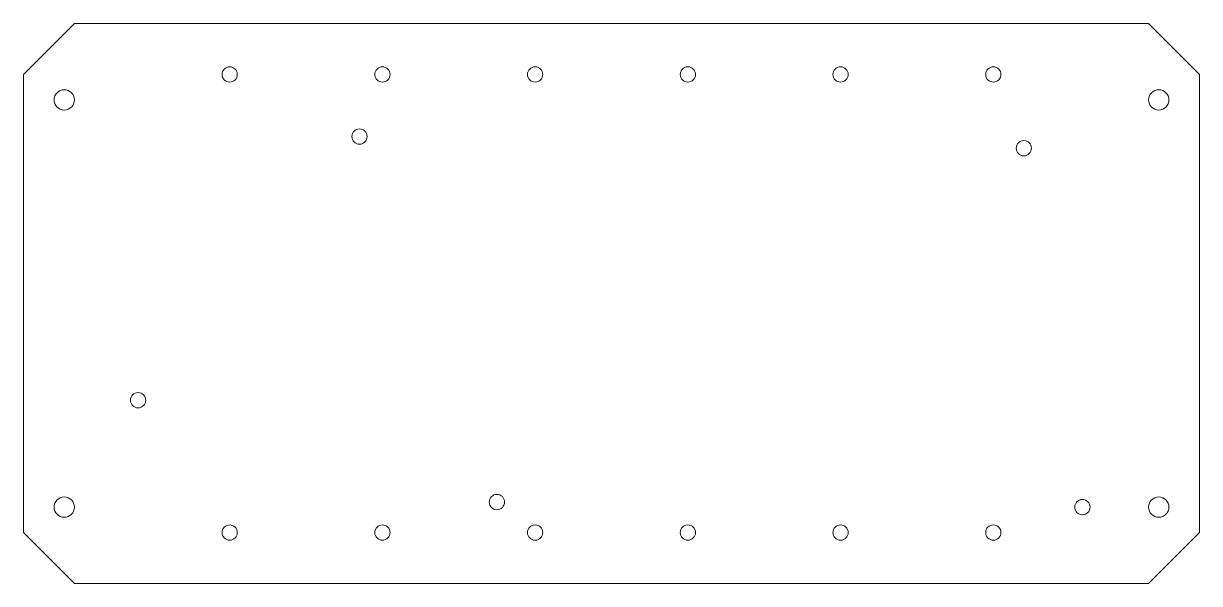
# Model space of a CAD drawing. Header units: millimetres. Extents: x 0 to 231, y 0 to 110.
import ezdxf

# ---------------------------------------------------------------- set-up
doc = ezdxf.new("R2010")
doc.units = ezdxf.units.MM

msp = doc.modelspace()

# ---------------------------------------------------------------- linework, layer by layer
at = {"color": 7, "linetype": 'Continuous', "lineweight": 15}
for p, q in [((10, 110), (0, 100)), ((221, 110), (10, 110)), ((231, 100), (221, 110)), ((0, 100), (0, 10)), ((231, 10), (231, 100)), ((0, 10), (10, 0)), ((221, 0), (231, 10)), ((10, 0), (221, 0))]:
    msp.add_line(p, q, dxfattribs=at)
for centre, radius in [((40.5, 100), 1.5), ((70.5, 100), 1.5), ((100.5, 100), 1.5), ((130.5, 100), 1.5), ((160.5, 100), 1.5), ((190.5, 100), 1.5), ((8, 95), 2), ((223, 95), 2), ((66, 87.8), 1.5), ((196.5, 85.5), 1.5), ((22.5, 36), 1.5), ((8, 15), 2), ((93, 16), 1.5), ((208, 15), 1.5), ((223, 15), 2), ((40.5, 10), 1.5), ((70.5, 10), 1.5), ((100.5, 10), 1.5), ((130.5, 10), 1.5), ((160.5, 10), 1.5), ((190.5, 10), 1.5)]:
    msp.add_circle(centre, radius, dxfattribs=at)

doc.saveas('drawing.dxf')
